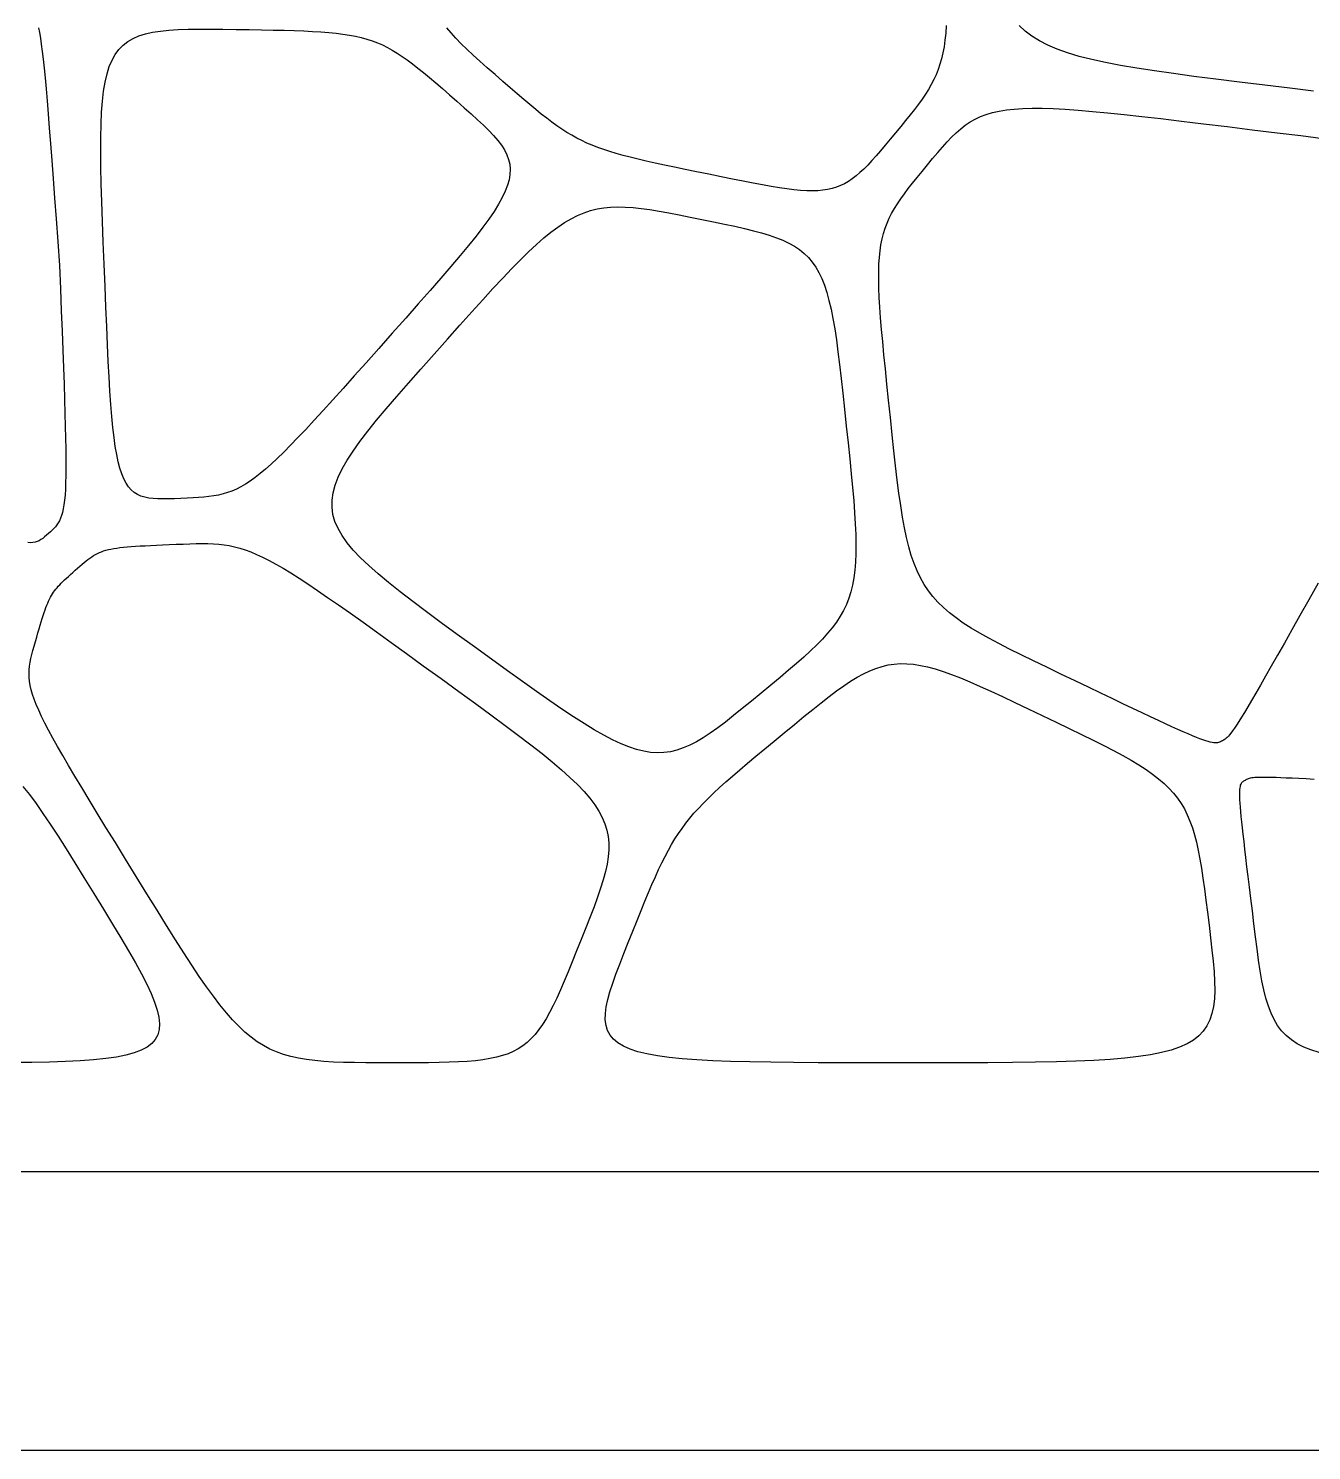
# Model space of a CAD drawing. Header units: millimetres. Extents: x 0 to 2400, y 0 to 1000.
# Drawn here: x 452 to 912, y 0 to 510 of the extents above; entities that cross this region are included whole.
import ezdxf

# ---------------------------------------------------------------- set-up
doc = ezdxf.new("R2010")
doc.units = ezdxf.units.MM

msp = doc.modelspace()

# ---------------------------------------------------------------- linework, layer by layer
at = {"layer": '06'}
for p, q in [((449.664, 238.165), (451.979, 235.294)), ((451.979, 235.294), (454.378, 232.092)), ((454.378, 232.092), (456.878, 228.552)), ((456.878, 228.552), (459.5, 224.668)), ((459.5, 224.668), (462.262, 220.433)), ((462.262, 220.433), (465.183, 215.843)), ((465.183, 215.843), (468.281, 210.892)), ((468.281, 210.892), (471.575, 205.572)), ((471.575, 205.572), (475.084, 199.879)), ((475.084, 199.879), (478.588, 194.185)), ((478.588, 194.185), (481.848, 188.858)), ((481.848, 188.858), (484.852, 183.887)), ((484.852, 183.887), (487.591, 179.257)), ((487.591, 179.257), (490.055, 174.959)), ((490.055, 174.959), (492.231, 170.979)), ((492.231, 170.979), (494.11, 167.304)), ((494.11, 167.304), (495.68, 163.924)), ((495.68, 163.924), (496.932, 160.825)), ((496.932, 160.825), (497.855, 157.995)), ((497.855, 157.995), (498.438, 155.423)), ((498.438, 155.423), (498.67, 153.095)), ((498.67, 153.095), (498.541, 151)), ((498.041, 149.125), (497.158, 147.458)), ((498.541, 151), (498.041, 149.125)), ((492.108, 143.584), (489.589, 142.627)), ((494.202, 144.7), (492.108, 143.584)), ((495.882, 145.987), (494.202, 144.7)), ((497.158, 147.458), (495.882, 145.987)), ((452.869, 139.232), (446.049, 139.157)), ((459.169, 139.357), (452.869, 139.232)), ((464.96, 139.542), (459.169, 139.357)), ((470.251, 139.801), (464.96, 139.542)), ((475.053, 140.146), (470.251, 139.801)), ((479.377, 140.589), (475.053, 140.146)), ((483.235, 141.142), (479.377, 140.589)), ((486.635, 141.817), (483.235, 141.142)), ((489.589, 142.627), (486.635, 141.817))]:
    msp.add_line(p, q, dxfattribs=at)
at = {"layer": '07'}
for p, q in [((455.268, 510.402), (455.604, 508.693)), ((455.604, 508.693), (455.935, 506.726)), ((455.935, 506.726), (456.264, 504.485)), ((456.264, 504.485), (456.593, 501.95)), ((456.593, 501.95), (456.925, 499.102)), ((456.925, 499.102), (457.264, 495.923)), ((457.264, 495.923), (457.611, 492.394)), ((457.611, 492.394), (457.969, 488.496)), ((457.969, 488.496), (458.342, 484.211)), ((458.342, 484.211), (458.731, 479.521)), ((458.731, 479.521), (459.14, 474.406)), ((459.14, 474.406), (459.572, 468.847)), ((459.572, 468.847), (460.028, 462.827)), ((460.028, 462.827), (460.512, 456.327)), ((460.512, 456.327), (461.027, 449.327)), ((461.027, 449.327), (461.575, 441.81)), ((461.575, 441.81), (462.159, 433.757)), ((462.159, 433.757), (462.782, 425.148)), ((462.782, 425.148), (463.115, 416.762)), ((463.115, 416.762), (463.426, 408.915)), ((463.426, 408.915), (463.712, 401.589)), ((463.712, 401.589), (463.974, 394.763)), ((463.974, 394.763), (464.211, 388.419)), ((464.211, 388.419), (464.421, 382.536)), ((464.421, 382.536), (464.604, 377.096)), ((464.604, 377.096), (464.759, 372.08)), ((464.759, 372.08), (464.886, 367.467)), ((464.886, 367.467), (464.984, 363.239)), ((464.984, 363.239), (465.051, 359.376)), ((465.051, 359.376), (465.087, 355.859)), ((465.092, 352.668), (465.064, 349.784)), ((465.087, 355.859), (465.092, 352.668)), ((465.002, 347.188), (464.907, 344.861)), ((465.064, 349.784), (465.002, 347.188)), ((464.776, 342.781), (464.61, 340.932)), ((464.907, 344.861), (464.776, 342.781)), ((464.167, 337.844), (463.889, 336.567)), ((464.407, 339.293), (464.167, 337.844)), ((464.61, 340.932), (464.407, 339.293)), ((461.898, 332.075), (461.375, 331.42)), ((462.379, 332.786), (461.898, 332.075)), ((462.818, 333.571), (462.379, 332.786)), ((463.215, 334.45), (462.818, 333.571)), ((463.572, 335.442), (463.215, 334.45)), ((463.889, 336.567), (463.572, 335.442)), ((456.144, 326.787), (455.476, 326.4)), ((456.799, 327.244), (456.144, 326.787)), ((457.455, 327.764), (456.799, 327.244)), ((458.129, 328.339), (457.455, 327.764)), ((458.835, 328.963), (458.129, 328.339)), ((459.538, 329.591), (458.835, 328.963)), ((460.195, 330.197), (459.538, 329.591)), ((460.807, 330.8), (460.195, 330.197)), ((461.375, 331.42), (460.807, 330.8)), ((452.377, 325.688), (451.421, 325.754)), ((453.246, 325.726), (452.377, 325.688)), ((454.043, 325.863), (453.246, 325.726)), ((454.781, 326.089), (454.043, 325.863)), ((455.476, 326.4), (454.781, 326.089))]:
    msp.add_line(p, q, dxfattribs=at)
at = {"layer": '13'}
for p, q in [((475.02, 321.07), (475.695, 321.462)), ((475.695, 321.462), (476.386, 321.822)), ((476.386, 321.822), (477.1, 322.151)), ((477.1, 322.151), (477.843, 322.451)), ((477.843, 322.451), (478.624, 322.725)), ((478.624, 322.725), (479.449, 322.974)), ((479.449, 322.974), (480.326, 323.2)), ((480.326, 323.2), (481.263, 323.404)), ((481.263, 323.404), (482.266, 323.59)), ((482.266, 323.59), (483.342, 323.758)), ((483.342, 323.758), (484.5, 323.91)), ((484.5, 323.91), (485.746, 324.049)), ((485.746, 324.049), (487.088, 324.176)), ((487.088, 324.176), (488.533, 324.294)), ((488.533, 324.294), (490.088, 324.403)), ((490.088, 324.403), (491.76, 324.506)), ((491.76, 324.506), (493.558, 324.605)), ((493.558, 324.605), (495.488, 324.701)), ((495.488, 324.701), (497.557, 324.797)), ((497.557, 324.797), (499.773, 324.895)), ((499.773, 324.895), (502.143, 324.995)), ((502.143, 324.995), (504.674, 325.101)), ((504.674, 325.101), (507.208, 325.205)), ((507.208, 325.205), (509.592, 325.293)), ((509.592, 325.293), (511.845, 325.353)), ((511.845, 325.353), (513.987, 325.378)), ((513.987, 325.378), (516.037, 325.357)), ((516.037, 325.357), (518.014, 325.28)), ((518.014, 325.28), (519.937, 325.138)), ((519.937, 325.138), (521.826, 324.921)), ((521.826, 324.921), (523.698, 324.619)), ((523.698, 324.619), (525.574, 324.224)), ((525.574, 324.224), (527.473, 323.724)), ((527.473, 323.724), (529.414, 323.11)), ((529.414, 323.11), (531.415, 322.373)), ((531.415, 322.373), (533.497, 321.502)), ((533.497, 321.502), (535.677, 320.489)), ((468.429, 315.77), (469.295, 316.539)), ((469.295, 316.539), (470.11, 317.258)), ((470.11, 317.258), (470.882, 317.93)), ((470.882, 317.93), (471.618, 318.556)), ((471.618, 318.556), (472.326, 319.139)), ((472.326, 319.139), (473.013, 319.68)), ((473.013, 319.68), (473.686, 320.18)), ((473.686, 320.18), (474.353, 320.643)), ((474.353, 320.643), (475.02, 321.07)), ((535.677, 320.489), (537.976, 319.324)), ((537.976, 319.324), (540.412, 317.996)), ((540.412, 317.996), (543.005, 316.496)), ((543.005, 316.496), (545.774, 314.815)), ((463.425, 311.173), (464.005, 311.743)), ((464.005, 311.743), (464.624, 312.333)), ((464.624, 312.333), (465.287, 312.949)), ((465.287, 312.949), (465.996, 313.596)), ((465.996, 313.596), (466.754, 314.278)), ((466.754, 314.278), (467.564, 315.001)), ((467.564, 315.001), (468.429, 315.77)), ((545.774, 314.815), (548.737, 312.942)), ((548.737, 312.942), (551.914, 310.868)), ((459.22, 305.454), (459.554, 306.105)), ((459.554, 306.105), (459.899, 306.724)), ((459.899, 306.724), (460.259, 307.317)), ((460.259, 307.317), (460.636, 307.89)), ((460.636, 307.89), (461.034, 308.446)), ((461.034, 308.446), (461.454, 308.992)), ((461.454, 308.992), (461.901, 309.533)), ((461.901, 309.533), (462.376, 310.073)), ((462.376, 310.073), (462.883, 310.618)), ((462.883, 310.618), (463.425, 311.173)), ((551.914, 310.868), (555.325, 308.583)), ((555.325, 308.583), (558.987, 306.078)), ((457.303, 300.606), (457.627, 301.552)), ((457.627, 301.552), (457.945, 302.437)), ((457.945, 302.437), (458.261, 303.264)), ((458.261, 303.264), (458.577, 304.039)), ((458.577, 304.039), (458.896, 304.767)), ((458.896, 304.767), (459.22, 305.454)), ((558.987, 306.078), (562.921, 303.343)), ((562.921, 303.343), (567.145, 300.368)), ((455.498, 294.762), (455.893, 296.096)), ((455.893, 296.096), (456.268, 297.343)), ((456.268, 297.343), (456.626, 298.507)), ((456.626, 298.507), (456.97, 299.592)), ((456.97, 299.592), (457.303, 300.606)), ((567.145, 300.368), (571.679, 297.144)), ((571.679, 297.144), (576.542, 293.66)), ((454.164, 290.18), (454.636, 291.809)), ((454.636, 291.809), (455.08, 293.334)), ((455.08, 293.334), (455.498, 294.762)), ((576.542, 293.66), (581.752, 289.907)), ((452.876, 285.544), (453.262, 287.009)), ((453.262, 287.009), (453.693, 288.549)), ((453.693, 288.549), (454.164, 290.18)), ((581.752, 289.907), (587.329, 285.876)), ((587.329, 285.876), (593.293, 281.556)), ((451.938, 280.092), (452.067, 281.428)), ((452.067, 281.428), (452.271, 282.771)), ((452.271, 282.771), (452.543, 284.137)), ((452.543, 284.137), (452.876, 285.544)), ((593.293, 281.556), (599.662, 276.938)), ((451.892, 278.745), (451.938, 280.092)), ((451.935, 277.372), (451.892, 278.745)), ((452.075, 275.954), (451.935, 277.372)), ((452.319, 274.476), (452.075, 275.954)), ((599.662, 276.938), (606.029, 272.319)), ((452.675, 272.919), (452.319, 274.476)), ((453.149, 271.267), (452.675, 272.919)), ((453.75, 269.504), (453.149, 271.267)), ((606.029, 272.319), (611.982, 267.989)), ((454.484, 267.611), (453.75, 269.504)), ((455.358, 265.572), (454.484, 267.611)), ((456.381, 263.371), (455.358, 265.572)), ((611.982, 267.989), (617.531, 263.928)), ((457.558, 260.99), (456.381, 263.371)), ((458.899, 258.412), (457.558, 260.99)), ((617.531, 263.928), (622.686, 260.119)), ((460.408, 255.62), (458.899, 258.412)), ((462.095, 252.597), (460.408, 255.62)), ((622.686, 260.119), (627.457, 256.543)), ((627.457, 256.543), (631.854, 253.179)), ((463.966, 249.327), (462.095, 252.597)), ((631.854, 253.179), (635.888, 250.011)), ((635.888, 250.011), (639.568, 247.018)), ((466.029, 245.792), (463.966, 249.327)), ((468.29, 241.975), (466.029, 245.792)), ((639.568, 247.018), (642.905, 244.182)), ((470.758, 237.86), (468.29, 241.975)), ((642.905, 244.182), (645.909, 241.485)), ((645.909, 241.485), (648.589, 238.907)), ((473.439, 233.429), (470.758, 237.86)), ((648.589, 238.907), (650.957, 236.429)), ((650.957, 236.429), (653.022, 234.033)), ((476.341, 228.666), (473.439, 233.429)), ((653.022, 234.033), (654.794, 231.699)), ((654.794, 231.699), (656.283, 229.41)), ((479.47, 223.553), (476.341, 228.666)), ((656.283, 229.41), (657.5, 227.145)), ((657.5, 227.145), (658.455, 224.887)), ((658.455, 224.887), (659.158, 222.616)), ((482.835, 218.073), (479.47, 223.553)), ((659.158, 222.616), (659.618, 220.314)), ((659.618, 220.314), (659.847, 217.962)), ((486.442, 212.211), (482.835, 218.073)), ((659.854, 215.54), (659.649, 213.03)), ((659.847, 217.962), (659.854, 215.54)), ((490.3, 205.948), (486.442, 212.211)), ((659.242, 210.414), (658.644, 207.672)), ((659.649, 213.03), (659.242, 210.414)), ((494.159, 199.685), (490.3, 205.948)), ((657.865, 204.785), (656.915, 201.735)), ((658.644, 207.672), (657.865, 204.785)), ((497.779, 193.826), (494.159, 199.685)), ((656.915, 201.735), (655.803, 198.503)), ((654.541, 195.07), (653.138, 191.416)), ((655.803, 198.503), (654.541, 195.07)), ((501.179, 188.358), (497.779, 193.826)), ((653.138, 191.416), (651.604, 187.524)), ((504.378, 183.267), (501.179, 188.358)), ((651.604, 187.524), (649.95, 183.375)), ((507.393, 178.539), (504.378, 183.267)), ((648.292, 179.227), (646.73, 175.347)), ((649.95, 183.375), (648.292, 179.227)), ((510.243, 174.161), (507.393, 178.539)), ((512.947, 170.12), (510.243, 174.161)), ((646.73, 175.347), (645.252, 171.725)), ((515.523, 166.402), (512.947, 170.12)), ((645.252, 171.725), (643.842, 168.353)), ((517.99, 162.994), (515.523, 166.402)), ((642.489, 165.222), (641.177, 162.322)), ((643.842, 168.353), (642.489, 165.222)), ((520.365, 159.882), (517.99, 162.994)), ((522.668, 157.052), (520.365, 159.882)), ((639.893, 159.646), (638.624, 157.183)), ((641.177, 162.322), (639.893, 159.646)), ((524.916, 154.492), (522.668, 157.052)), ((527.129, 152.188), (524.916, 154.492)), ((637.355, 154.926), (636.073, 152.865)), ((638.624, 157.183), (637.355, 154.926)), ((529.324, 150.125), (527.129, 152.188)), ((531.521, 148.292), (529.324, 150.125)), ((533.737, 146.674), (531.521, 148.292)), ((633.416, 149.295), (632.013, 147.769)), ((634.765, 150.991), (633.416, 149.295)), ((636.073, 152.865), (634.765, 150.991)), ((535.991, 145.259), (533.737, 146.674)), ((538.302, 144.031), (535.991, 145.259)), ((540.688, 142.979), (538.302, 144.031)), ((543.167, 142.088), (540.688, 142.979)), ((625.586, 143.179), (623.706, 142.367)), ((627.342, 144.117), (625.586, 143.179)), ((628.99, 145.189), (627.342, 144.117)), ((630.542, 146.403), (628.99, 145.189)), ((632.013, 147.769), (630.542, 146.403)), ((545.757, 141.345), (543.167, 142.088)), ((548.478, 140.737), (545.757, 141.345)), ((551.348, 140.25), (548.478, 140.737)), ((554.385, 139.871), (551.348, 140.25)), ((557.607, 139.586), (554.385, 139.871)), ((561.033, 139.382), (557.607, 139.586)), ((564.682, 139.245), (561.033, 139.382)), ((568.572, 139.162), (564.682, 139.245)), ((572.721, 139.119), (568.572, 139.162)), ((577.148, 139.104), (572.721, 139.119)), ((581.87, 139.101), (577.148, 139.104)), ((586.593, 139.103), (581.87, 139.101)), ((591.014, 139.113), (586.593, 139.103)), ((595.148, 139.142), (591.014, 139.113)), ((599.008, 139.197), (595.148, 139.142)), ((602.609, 139.287), (599.008, 139.197)), ((605.964, 139.423), (602.609, 139.287)), ((609.086, 139.611), (605.964, 139.423)), ((611.989, 139.862), (609.086, 139.611)), ((614.688, 140.185), (611.989, 139.862)), ((617.195, 140.588), (614.688, 140.185)), ((619.525, 141.08), (617.195, 140.588)), ((621.691, 141.67), (619.525, 141.08)), ((623.706, 142.367), (621.691, 141.67))]:
    msp.add_line(p, q, dxfattribs=at)
at = {"layer": '14'}
for p, q in [((485.612, 504.136), (487.306, 505.448)), ((487.306, 505.448), (489.201, 506.553)), ((489.201, 506.553), (491.309, 507.466)), ((491.309, 507.466), (493.637, 508.204)), ((493.637, 508.204), (496.196, 508.786)), ((496.196, 508.786), (498.995, 509.227)), ((498.995, 509.227), (502.045, 509.545)), ((502.045, 509.545), (505.353, 509.756)), ((505.353, 509.756), (508.93, 509.878)), ((508.93, 509.878), (512.785, 509.927)), ((512.785, 509.927), (516.928, 509.921)), ((516.928, 509.921), (521.368, 509.876)), ((521.368, 509.876), (526.115, 509.81)), ((526.115, 509.81), (530.864, 509.74)), ((530.864, 509.74), (535.312, 509.67)), ((535.312, 509.67), (539.475, 509.593)), ((539.475, 509.593), (543.37, 509.506)), ((543.37, 509.506), (547.012, 509.403)), ((547.012, 509.403), (550.418, 509.278)), ((550.418, 509.278), (553.603, 509.127)), ((553.603, 509.127), (556.583, 508.944)), ((556.583, 508.944), (559.375, 508.724)), ((559.375, 508.724), (561.994, 508.462)), ((561.994, 508.462), (564.456, 508.153)), ((564.456, 508.153), (566.777, 507.792)), ((566.777, 507.792), (568.973, 507.372)), ((568.973, 507.372), (571.06, 506.89)), ((571.06, 506.89), (573.054, 506.341)), ((573.054, 506.341), (574.971, 505.717)), ((574.971, 505.717), (576.828, 505.016)), ((481.648, 498.779), (482.793, 500.818)), ((482.793, 500.818), (484.111, 502.598)), ((484.111, 502.598), (485.612, 504.136)), ((576.828, 505.016), (578.639, 504.231)), ((578.639, 504.231), (580.42, 503.357)), ((580.42, 503.357), (582.189, 502.39)), ((582.189, 502.39), (583.96, 501.323)), ((583.96, 501.323), (585.75, 500.152)), ((585.75, 500.152), (587.574, 498.871)), ((479.842, 493.855), (480.668, 496.463)), ((480.668, 496.463), (481.648, 498.779)), ((587.574, 498.871), (589.449, 497.476)), ((589.449, 497.476), (591.391, 495.961)), ((591.391, 495.961), (593.415, 494.321)), ((478.615, 487.691), (479.16, 490.937)), ((479.16, 490.937), (479.842, 493.855)), ((593.415, 494.321), (595.537, 492.551)), ((595.537, 492.551), (597.774, 490.646)), ((597.774, 490.646), (600.141, 488.599)), ((478.195, 484.102), (478.615, 487.691)), ((600.141, 488.599), (602.655, 486.407)), ((602.655, 486.407), (605.331, 484.065)), ((477.694, 475.823), (477.891, 480.151)), ((477.891, 480.151), (478.195, 484.102)), ((605.331, 484.065), (608.003, 481.72)), ((608.003, 481.72), (610.492, 479.514)), ((477.595, 471.1), (477.694, 475.823)), ((610.492, 479.514), (612.794, 477.431)), ((612.794, 477.431), (614.904, 475.454)), ((614.904, 475.454), (616.817, 473.566)), ((477.583, 465.965), (477.595, 471.1)), ((616.817, 473.566), (618.528, 471.751)), ((618.528, 471.751), (620.033, 469.99)), ((620.033, 469.99), (621.327, 468.269)), ((477.65, 460.401), (477.583, 465.965)), ((621.327, 468.269), (622.406, 466.57)), ((622.406, 466.57), (623.264, 464.876)), ((623.264, 464.876), (623.897, 463.17)), ((477.785, 454.391), (477.65, 460.401)), ((623.897, 463.17), (624.301, 461.436)), ((624.301, 461.436), (624.471, 459.657)), ((624.471, 459.657), (624.402, 457.816)), ((477.98, 447.918), (477.785, 454.391)), ((624.089, 455.897), (623.528, 453.882)), ((624.402, 457.816), (624.089, 455.897)), ((621.642, 449.499), (620.308, 447.098)), ((622.714, 451.755), (621.642, 449.499)), ((623.528, 453.882), (622.714, 451.755)), ((478.224, 440.966), (477.98, 447.918)), ((618.707, 444.534), (616.835, 441.791)), ((620.308, 447.098), (618.707, 444.534)), ((478.509, 433.517), (478.224, 440.966)), ((614.686, 438.851), (612.256, 435.7)), ((616.835, 441.791), (614.686, 438.851)), ((612.256, 435.7), (609.541, 432.318)), ((478.824, 425.554), (478.509, 433.517)), ((606.536, 428.691), (603.235, 424.8)), ((609.541, 432.318), (606.536, 428.691)), ((479.141, 417.592), (478.824, 425.554)), ((603.235, 424.8), (599.635, 420.63)), ((599.635, 420.63), (595.731, 416.163)), ((479.443, 410.143), (479.141, 417.592)), ((595.731, 416.163), (591.518, 411.382)), ((479.735, 403.191), (479.443, 410.143)), ((591.518, 411.382), (586.99, 406.272)), ((480.022, 396.718), (479.735, 403.191)), ((586.99, 406.272), (582.145, 400.814)), ((582.145, 400.814), (577.298, 395.358)), ((480.311, 390.709), (480.022, 396.718)), ((577.298, 395.358), (572.759, 390.253)), ((480.606, 385.146), (480.311, 390.709)), ((572.759, 390.253), (568.512, 385.488)), ((480.913, 380.012), (480.606, 385.146)), ((568.512, 385.488), (564.542, 381.051)), ((481.238, 375.29), (480.913, 380.012)), ((564.542, 381.051), (560.835, 376.929)), ((481.586, 370.964), (481.238, 375.29)), ((557.373, 373.112), (554.143, 369.587)), ((560.835, 376.929), (557.373, 373.112)), ((481.962, 367.016), (481.586, 370.964)), ((554.143, 369.587), (551.129, 366.341)), ((482.373, 363.43), (481.962, 367.016)), ((482.824, 360.188), (482.373, 363.43)), ((548.316, 363.365), (545.689, 360.644)), ((551.129, 366.341), (548.316, 363.365)), ((483.32, 357.274), (482.824, 360.188)), ((483.867, 354.67), (483.32, 357.274)), ((543.231, 358.167), (540.929, 355.923)), ((545.689, 360.644), (543.231, 358.167)), ((484.47, 352.361), (483.867, 354.67)), ((485.136, 350.328), (484.47, 352.361)), ((536.728, 352.084), (534.798, 350.466)), ((538.766, 353.899), (536.728, 352.084)), ((540.929, 355.923), (538.766, 353.899)), ((485.868, 348.555), (485.136, 350.328)), ((486.674, 347.026), (485.868, 348.555)), ((487.558, 345.722), (486.674, 347.026)), ((531.206, 347.771), (529.513, 346.67)), ((532.963, 349.032), (531.206, 347.771)), ((534.798, 350.466), (532.963, 349.032)), ((488.527, 344.628), (487.558, 345.722)), ((489.585, 343.726), (488.527, 344.628)), ((490.738, 343), (489.585, 343.726)), ((491.991, 342.432), (490.738, 343)), ((493.351, 342.006), (491.991, 342.432)), ((494.823, 341.704), (493.351, 342.006)), ((512.701, 341.884), (510.696, 341.764)), ((514.601, 342.033), (512.701, 341.884)), ((516.412, 342.223), (514.601, 342.033)), ((518.149, 342.467), (516.412, 342.223)), ((519.827, 342.776), (518.149, 342.467)), ((521.461, 343.162), (519.827, 342.776)), ((523.067, 343.638), (521.461, 343.162)), ((524.66, 344.214), (523.067, 343.638)), ((526.255, 344.904), (524.66, 344.214)), ((527.867, 345.719), (526.255, 344.904)), ((529.513, 346.67), (527.867, 345.719)), ((496.412, 341.511), (494.823, 341.704)), ((498.124, 341.408), (496.412, 341.511)), ((499.964, 341.379), (498.124, 341.408)), ((501.939, 341.407), (499.964, 341.379)), ((504.052, 341.475), (501.939, 341.407)), ((506.311, 341.566), (504.052, 341.475)), ((508.571, 341.662), (506.311, 341.566)), ((510.696, 341.764), (508.571, 341.662))]:
    msp.add_line(p, q, dxfattribs=at)
at = {"layer": '17'}
for p, q in [((648.643, 443.07), (650.958, 444.035)), ((650.958, 444.035), (653.283, 444.807)), ((653.283, 444.807), (655.638, 445.395)), ((655.638, 445.395), (658.042, 445.809)), ((658.042, 445.809), (660.514, 446.059)), ((660.514, 446.059), (663.073, 446.154)), ((663.073, 446.154), (665.739, 446.104)), ((665.739, 446.104), (668.531, 445.919)), ((668.531, 445.919), (671.469, 445.608)), ((671.469, 445.608), (674.571, 445.182)), ((674.571, 445.182), (677.858, 444.649)), ((677.858, 444.649), (681.348, 444.02)), ((681.348, 444.02), (685.061, 443.305)), ((639.095, 437.077), (641.563, 438.914)), ((641.563, 438.914), (643.965, 440.519)), ((643.965, 440.519), (646.318, 441.901)), ((646.318, 441.901), (648.643, 443.07)), ((685.061, 443.305), (689.016, 442.512)), ((689.016, 442.512), (693.233, 441.653)), ((693.233, 441.653), (697.448, 440.789)), ((697.448, 440.789), (701.393, 439.968)), ((701.393, 439.968), (705.078, 439.175)), ((705.078, 439.175), (708.513, 438.394)), ((633.878, 432.666), (636.539, 434.997)), ((636.539, 434.997), (639.095, 437.077)), ((708.513, 438.394), (711.709, 437.611)), ((711.709, 437.611), (714.676, 436.81)), ((714.676, 436.81), (717.425, 435.978)), ((717.425, 435.978), (719.967, 435.098)), ((719.967, 435.098), (722.31, 434.157)), ((722.31, 434.157), (724.467, 433.138)), ((628.16, 427.208), (631.092, 430.073)), ((631.092, 430.073), (633.878, 432.666)), ((724.467, 433.138), (726.447, 432.027)), ((726.447, 432.027), (728.261, 430.81)), ((728.261, 430.81), (729.92, 429.471)), ((729.92, 429.471), (731.433, 427.996)), ((621.786, 420.626), (625.065, 424.062)), ((625.065, 424.062), (628.16, 427.208)), ((731.433, 427.996), (732.812, 426.368)), ((732.812, 426.368), (734.066, 424.575)), ((734.066, 424.575), (735.206, 422.6)), ((618.305, 416.889), (621.786, 420.626)), ((735.206, 422.6), (736.242, 420.428)), ((736.242, 420.428), (737.186, 418.046)), ((614.601, 412.841), (618.305, 416.889)), ((737.186, 418.046), (738.047, 415.437)), ((738.047, 415.437), (738.836, 412.587)), ((606.45, 403.777), (610.656, 408.474)), ((610.656, 408.474), (614.601, 412.841)), ((738.836, 412.587), (739.563, 409.481)), ((739.563, 409.481), (740.239, 406.103)), ((601.965, 398.74), (606.45, 403.777)), ((740.239, 406.103), (740.873, 402.44)), ((597.179, 393.354), (601.965, 398.74)), ((740.873, 402.44), (741.478, 398.477)), ((741.478, 398.477), (742.062, 394.197)), ((592.398, 387.966), (597.179, 393.354)), ((742.062, 394.197), (742.637, 389.587)), ((587.938, 382.916), (592.398, 387.966)), ((742.637, 389.587), (743.213, 384.631)), ((583.803, 378.183), (587.938, 382.916)), ((743.213, 384.631), (743.8, 379.314)), ((579.995, 373.745), (583.803, 378.183)), ((743.8, 379.314), (744.408, 373.623)), ((576.518, 369.582), (579.995, 373.745)), ((744.408, 373.623), (745.049, 367.54)), ((573.374, 365.671), (576.518, 369.582)), ((745.049, 367.54), (745.687, 361.457)), ((570.566, 361.993), (573.374, 365.671)), ((565.971, 355.248), (568.097, 358.526)), ((568.097, 358.526), (570.566, 361.993)), ((745.687, 361.457), (746.277, 355.76)), ((562.756, 349.178), (564.19, 352.139)), ((564.19, 352.139), (565.971, 355.248)), ((746.277, 355.76), (746.811, 350.43)), ((561.673, 346.343), (562.756, 349.178)), ((746.811, 350.43), (747.285, 345.447)), ((560.572, 340.967), (560.945, 343.613)), ((560.945, 343.613), (561.673, 346.343)), ((747.285, 345.447), (747.691, 340.792)), ((560.56, 338.384), (560.572, 340.967)), ((560.909, 335.843), (560.56, 338.384)), ((747.691, 340.792), (748.024, 336.446)), ((561.625, 333.322), (560.909, 335.843)), ((562.708, 330.801), (561.625, 333.322)), ((748.024, 336.446), (748.277, 332.39)), ((748.277, 332.39), (748.445, 328.604)), ((564.163, 328.258), (562.708, 330.801)), ((565.991, 325.672), (564.163, 328.258)), ((748.445, 328.604), (748.52, 325.069)), ((568.197, 323.023), (565.991, 325.672)), ((570.783, 320.288), (568.197, 323.023)), ((748.498, 321.765), (748.372, 318.674)), ((748.52, 325.069), (748.498, 321.765)), ((573.751, 317.447), (570.783, 320.288)), ((577.105, 314.478), (573.751, 317.447)), ((748.372, 318.674), (748.135, 315.776)), ((580.848, 311.361), (577.105, 314.478)), ((584.983, 308.074), (580.848, 311.361)), ((747.783, 313.052), (747.307, 310.482)), ((748.135, 315.776), (747.783, 313.052)), ((589.512, 304.596), (584.983, 308.074)), ((746.703, 308.048), (745.963, 305.729)), ((747.307, 310.482), (746.703, 308.048)), ((594.438, 300.906), (589.512, 304.596)), ((744.056, 301.362), (742.875, 299.275)), ((745.083, 303.507), (744.056, 301.362)), ((745.963, 305.729), (745.083, 303.507)), ((599.765, 296.983), (594.438, 300.906)), ((605.495, 292.806), (599.765, 296.983)), ((741.535, 297.227), (740.029, 295.198)), ((742.875, 299.275), (741.535, 297.227)), ((611.63, 288.353), (605.495, 292.806)), ((736.496, 291.122), (734.457, 289.036)), ((738.352, 293.17), (736.496, 291.122)), ((740.029, 295.198), (738.352, 293.17)), ((617.769, 283.903), (611.63, 288.353)), ((732.227, 286.891), (729.801, 284.67)), ((734.457, 289.036), (732.227, 286.891)), ((623.52, 279.747), (617.769, 283.903)), ((727.172, 282.353), (724.335, 279.92)), ((729.801, 284.67), (727.172, 282.353)), ((628.903, 275.88), (623.52, 279.747)), ((633.939, 272.3), (628.903, 275.88)), ((721.283, 277.351), (718.009, 274.629)), ((724.335, 279.92), (721.283, 277.351)), ((638.649, 269.003), (633.939, 272.3)), ((714.509, 271.733), (711.006, 268.841)), ((718.009, 274.629), (714.509, 271.733)), ((643.054, 265.986), (638.649, 269.003)), ((647.174, 263.246), (643.054, 265.986)), ((707.716, 266.145), (704.618, 263.648)), ((711.006, 268.841), (707.716, 266.145)), ((651.03, 260.779), (647.174, 263.246)), ((654.642, 258.581), (651.03, 260.779)), ((701.69, 261.355), (698.913, 259.267)), ((704.618, 263.648), (701.69, 261.355)), ((658.032, 256.65), (654.642, 258.581)), ((661.22, 254.982), (658.032, 256.65)), ((693.728, 255.725), (691.278, 254.276)), ((696.266, 257.39), (693.728, 255.725)), ((698.913, 259.267), (696.266, 257.39)), ((664.227, 253.575), (661.22, 254.982)), ((667.074, 252.423), (664.227, 253.575)), ((669.781, 251.525), (667.074, 252.423)), ((672.369, 250.876), (669.781, 251.525)), ((674.859, 250.474), (672.369, 250.876)), ((677.272, 250.315), (674.859, 250.474)), ((679.627, 250.395), (677.272, 250.315)), ((681.947, 250.712), (679.627, 250.395)), ((684.251, 251.262), (681.947, 250.712)), ((686.56, 252.042), (684.251, 251.262)), ((688.896, 253.047), (686.56, 252.042)), ((691.278, 254.276), (688.896, 253.047))]:
    msp.add_line(p, q, dxfattribs=at)
at = {"layer": '18'}
for p, q in [((603.29, 508.554), (601.764, 510.441)), ((780.908, 511.214), (780.704, 508.509)), ((604.996, 506.647), (603.29, 508.554)), ((606.881, 504.7), (604.996, 506.647)), ((780.435, 505.984), (780.098, 503.621)), ((780.704, 508.509), (780.435, 505.984)), ((608.948, 502.69), (606.881, 504.7)), ((611.197, 500.599), (608.948, 502.69)), ((613.631, 498.406), (611.197, 500.599)), ((779.689, 501.401), (779.206, 499.305)), ((780.098, 503.621), (779.689, 501.401)), ((616.249, 496.089), (613.631, 498.406)), ((619.052, 493.63), (616.249, 496.089)), ((778, 495.414), (777.272, 493.582)), ((778.644, 497.316), (778, 495.414)), ((779.206, 499.305), (778.644, 497.316)), ((621.858, 491.172), (619.052, 493.63)), ((624.493, 488.871), (621.858, 491.172)), ((775.545, 490.051), (774.541, 488.316)), ((776.455, 491.8), (775.545, 490.051)), ((777.272, 493.582), (776.455, 491.8)), ((626.971, 486.72), (624.493, 488.871)), ((629.309, 484.71), (626.971, 486.72)), ((631.522, 482.836), (629.309, 484.71)), ((772.232, 484.812), (770.922, 483.007)), ((773.438, 486.575), (772.232, 484.812)), ((774.541, 488.316), (773.438, 486.575)), ((633.625, 481.089), (631.522, 482.836)), ((635.634, 479.463), (633.625, 481.089)), ((769.502, 481.143), (767.97, 479.199)), ((770.922, 483.007), (769.502, 481.143)), ((637.564, 477.95), (635.634, 479.463)), ((639.431, 476.543), (637.564, 477.95)), ((641.25, 475.235), (639.431, 476.543)), ((643.037, 474.019), (641.25, 475.235)), ((764.555, 475.003), (762.666, 472.713)), ((766.322, 477.159), (764.555, 475.003)), ((767.97, 479.199), (766.322, 477.159)), ((644.807, 472.887), (643.037, 474.019)), ((646.575, 471.832), (644.807, 472.887)), ((648.356, 470.848), (646.575, 471.832)), ((650.168, 469.926), (648.356, 470.848)), ((652.024, 469.06), (650.168, 469.926)), ((760.775, 470.425), (758.996, 468.287)), ((762.666, 472.713), (760.775, 470.425)), ((653.94, 468.243), (652.024, 469.06)), ((655.932, 467.466), (653.94, 468.243)), ((658.015, 466.724), (655.932, 467.466)), ((660.205, 466.009), (658.015, 466.724)), ((662.516, 465.313), (660.205, 466.009)), ((664.966, 464.629), (662.516, 465.313)), ((667.567, 463.951), (664.966, 464.629)), ((755.722, 464.448), (754.2, 462.74)), ((757.316, 466.296), (755.722, 464.448)), ((758.996, 468.287), (757.316, 466.296)), ((670.338, 463.271), (667.567, 463.951)), ((673.292, 462.582), (670.338, 463.271)), ((676.446, 461.876), (673.292, 462.582)), ((679.814, 461.146), (676.446, 461.876)), ((683.412, 460.386), (679.814, 461.146)), ((687.256, 459.588), (683.412, 460.386)), ((691.361, 458.744), (687.256, 459.588)), ((751.318, 459.735), (749.931, 458.431)), ((752.736, 461.171), (751.318, 459.735)), ((754.2, 462.74), (752.736, 461.171)), ((695.742, 457.848), (691.361, 458.744)), ((700.123, 456.954), (695.742, 457.848)), ((704.225, 456.122), (700.123, 456.954)), ((708.063, 455.356), (704.225, 456.122)), ((711.649, 454.659), (708.063, 455.356)), ((714.997, 454.033), (711.649, 454.659)), ((744.429, 454.47), (742.997, 453.779)), ((745.824, 455.278), (744.429, 454.47)), ((747.197, 456.205), (745.824, 455.278)), ((748.562, 457.255), (747.197, 456.205)), ((749.931, 458.431), (748.562, 457.255)), ((718.121, 453.482), (714.997, 454.033)), ((721.033, 453.009), (718.121, 453.482)), ((723.748, 452.616), (721.033, 453.009)), ((726.279, 452.306), (723.748, 452.616)), ((728.639, 452.084), (726.279, 452.306)), ((730.843, 451.95), (728.639, 452.084)), ((732.902, 451.91), (730.843, 451.95)), ((734.831, 451.965), (732.902, 451.91)), ((736.644, 452.119), (734.831, 451.965)), ((738.354, 452.374), (736.644, 452.119)), ((739.973, 452.734), (738.354, 452.374)), ((741.517, 453.201), (739.973, 452.734)), ((742.997, 453.779), (741.517, 453.201))]:
    msp.add_line(p, q, dxfattribs=at)
at = {"layer": '20'}
for p, q in [((753.479, 279.731), (755.678, 280.612)), ((755.678, 280.612), (757.859, 281.308)), ((757.859, 281.308), (760.04, 281.822)), ((760.04, 281.822), (762.24, 282.153)), ((762.24, 282.153), (764.479, 282.303)), ((764.479, 282.303), (766.774, 282.274)), ((766.774, 282.274), (769.145, 282.066)), ((769.145, 282.066), (771.609, 281.682)), ((771.609, 281.682), (774.186, 281.121)), ((774.186, 281.121), (776.894, 280.386)), ((744.134, 274.335), (746.59, 275.967)), ((746.59, 275.967), (748.954, 277.409)), ((748.954, 277.409), (751.244, 278.664)), ((751.244, 278.664), (753.479, 279.731)), ((776.894, 280.386), (779.752, 279.477)), ((779.752, 279.477), (782.778, 278.397)), ((782.778, 278.397), (785.991, 277.145)), ((785.991, 277.145), (789.41, 275.724)), ((789.41, 275.724), (793.053, 274.135)), ((736.024, 268.288), (738.869, 270.497)), ((738.869, 270.497), (741.566, 272.512)), ((741.566, 272.512), (744.134, 274.335)), ((793.053, 274.135), (796.939, 272.378)), ((796.939, 272.378), (801.086, 270.456)), ((801.086, 270.456), (805.514, 268.369)), ((729.813, 263.286), (733.011, 265.885)), ((733.011, 265.885), (736.024, 268.288)), ((805.514, 268.369), (810.24, 266.119)), ((810.24, 266.119), (815.284, 263.707)), ((722.786, 257.496), (726.411, 260.49)), ((726.411, 260.49), (729.813, 263.286)), ((815.284, 263.707), (820.327, 261.292)), ((820.327, 261.292), (825.046, 259.022)), ((719.162, 254.5), (722.786, 257.496)), ((825.046, 259.022), (829.453, 256.884)), ((829.453, 256.884), (833.559, 254.86)), ((712.593, 249.044), (715.768, 251.687)), ((715.768, 251.687), (719.162, 254.5)), ((833.559, 254.86), (837.379, 252.937)), ((837.379, 252.937), (840.922, 251.099)), ((840.922, 251.099), (844.202, 249.331)), ((706.856, 244.206), (709.626, 246.556)), ((709.626, 246.556), (712.593, 249.044)), ((844.202, 249.331), (847.23, 247.618)), ((847.23, 247.618), (850.018, 245.944)), ((850.018, 245.944), (852.579, 244.295)), ((699.61, 237.84), (701.859, 239.863)), ((701.859, 239.863), (704.27, 241.98)), ((704.27, 241.98), (706.856, 244.206)), ((852.579, 244.295), (854.925, 242.656)), ((854.925, 242.656), (857.067, 241.011)), ((857.067, 241.011), (859.018, 239.345)), ((695.554, 234.013), (697.512, 235.895)), ((697.512, 235.895), (699.61, 237.84)), ((859.018, 239.345), (860.789, 237.642)), ((860.789, 237.642), (862.394, 235.889)), ((862.394, 235.889), (863.843, 234.07)), ((690.409, 228.597), (692.014, 230.38)), ((692.014, 230.38), (693.726, 232.18)), ((693.726, 232.18), (695.554, 234.013)), ((863.843, 234.07), (865.149, 232.168)), ((865.149, 232.168), (866.324, 230.171)), ((866.324, 230.171), (867.38, 228.062)), ((686.12, 223.206), (687.473, 225.026)), ((687.473, 225.026), (688.899, 226.818)), ((688.899, 226.818), (690.409, 228.597)), ((867.38, 228.062), (868.33, 225.826)), ((868.33, 225.826), (869.184, 223.447)), ((682.381, 217.431), (683.585, 219.424)), ((683.585, 219.424), (684.827, 221.344)), ((684.827, 221.344), (686.12, 223.206)), ((869.184, 223.447), (869.955, 220.912)), ((869.955, 220.912), (870.656, 218.204)), ((680.044, 213.165), (681.205, 215.35)), ((681.205, 215.35), (682.381, 217.431)), ((870.656, 218.204), (871.298, 215.309)), ((871.298, 215.309), (871.894, 212.212)), ((677.727, 208.427), (678.889, 210.863)), ((678.889, 210.863), (680.044, 213.165)), ((871.894, 212.212), (872.455, 208.896)), ((675.34, 203.093), (676.548, 205.842)), ((676.548, 205.842), (677.727, 208.427)), ((872.455, 208.896), (872.993, 205.348)), ((872.993, 205.348), (873.521, 201.552)), ((672.792, 197.044), (674.092, 200.165)), ((674.092, 200.165), (675.34, 203.093)), ((873.521, 201.552), (874.051, 197.493)), ((671.429, 193.713), (672.792, 197.044)), ((874.051, 197.493), (874.594, 193.155)), ((668.471, 186.363), (669.993, 190.158)), ((669.993, 190.158), (671.429, 193.713)), ((874.594, 193.155), (875.163, 188.524)), ((666.853, 182.313), (668.471, 186.363)), ((875.163, 188.524), (875.727, 183.894)), ((875.727, 183.894), (876.23, 179.562)), ((665.24, 178.265), (666.853, 182.313)), ((876.23, 179.562), (876.652, 175.519)), ((662.417, 170.943), (663.755, 174.478)), ((663.755, 174.478), (665.24, 178.265)), ((876.652, 175.519), (876.969, 171.755)), ((661.247, 167.652), (662.417, 170.943)), ((876.969, 171.755), (877.16, 168.26)), ((659.487, 161.766), (660.263, 164.596)), ((660.263, 164.596), (661.247, 167.652)), ((877.203, 165.023), (877.076, 162.035)), ((877.16, 168.26), (877.203, 165.023)), ((658.634, 156.75), (658.937, 159.153)), ((658.937, 159.153), (659.487, 161.766)), ((876.755, 159.286), (876.221, 156.766)), ((877.076, 162.035), (876.755, 159.286)), ((658.598, 154.547), (658.634, 156.75)), ((658.848, 152.535), (658.598, 154.547)), ((875.449, 154.465), (874.418, 152.373)), ((876.221, 156.766), (875.449, 154.465)), ((659.404, 150.706), (658.848, 152.535)), ((660.287, 149.05), (659.404, 150.706)), ((661.515, 147.561), (660.287, 149.05)), ((871.493, 148.777), (869.553, 147.252)), ((873.107, 150.48), (871.493, 148.777)), ((874.418, 152.373), (873.107, 150.48)), ((663.109, 146.228), (661.515, 147.561)), ((665.089, 145.043), (663.109, 146.228)), ((667.474, 143.997), (665.089, 145.043)), ((670.284, 143.082), (667.474, 143.997)), ((673.54, 142.288), (670.284, 143.082)), ((861.562, 143.654), (858.101, 142.746)), ((864.61, 144.701), (861.562, 143.654)), ((867.266, 145.897), (864.61, 144.701)), ((869.553, 147.252), (867.266, 145.897)), ((677.261, 141.608), (673.54, 142.288)), ((681.466, 141.032), (677.261, 141.608)), ((686.177, 140.552), (681.466, 141.032)), ((691.412, 140.159), (686.177, 140.552)), ((697.191, 139.844), (691.412, 140.159)), ((703.535, 139.599), (697.191, 139.844)), ((710.462, 139.415), (703.535, 139.599)), ((717.994, 139.283), (710.462, 139.415)), ((726.15, 139.194), (717.994, 139.283)), ((734.949, 139.141), (726.15, 139.194)), ((744.412, 139.113), (734.949, 139.141)), ((754.558, 139.103), (744.412, 139.113)), ((765.407, 139.101), (754.558, 139.103)), ((776.257, 139.103), (765.407, 139.101)), ((786.406, 139.115), (776.257, 139.103)), ((795.876, 139.146), (786.406, 139.115)), ((804.689, 139.208), (795.876, 139.146)), ((812.867, 139.309), (804.689, 139.208)), ((820.433, 139.46), (812.867, 139.309)), ((827.409, 139.671), (820.433, 139.46)), ((833.816, 139.951), (827.409, 139.671)), ((839.677, 140.311), (833.816, 139.951)), ((845.014, 140.761), (839.677, 140.311)), ((849.848, 141.31), (845.014, 140.761)), ((854.203, 141.968), (849.848, 141.31)), ((858.101, 142.746), (854.203, 141.968))]:
    msp.add_line(p, q, dxfattribs=at)
at = {"layer": '21'}
for p, q in [((795.277, 479.337), (797.49, 479.994)), ((797.49, 479.994), (799.882, 480.532)), ((799.882, 480.532), (802.476, 480.954)), ((802.476, 480.954), (805.295, 481.26)), ((805.295, 481.26), (808.365, 481.454)), ((808.365, 481.454), (811.706, 481.539)), ((811.706, 481.539), (815.344, 481.518)), ((815.344, 481.518), (819.302, 481.391)), ((819.302, 481.391), (823.602, 481.163)), ((823.602, 481.163), (828.27, 480.836)), ((828.27, 480.836), (833.327, 480.412)), ((833.327, 480.412), (838.798, 479.894)), ((838.798, 479.894), (844.706, 479.284)), ((786.074, 474.163), (787.744, 475.458)), ((787.744, 475.458), (789.477, 476.62)), ((789.477, 476.62), (791.294, 477.652)), ((791.294, 477.652), (793.219, 478.557)), ((793.219, 478.557), (795.277, 479.337)), ((844.706, 479.284), (851.074, 478.585)), ((851.074, 478.585), (857.926, 477.8)), ((857.926, 477.8), (865.285, 476.931)), ((865.285, 476.931), (873.176, 475.98)), ((873.176, 475.98), (881.62, 474.951)), ((881.62, 474.951), (890.643, 473.845)), ((779.537, 467.611), (781.196, 469.46)), ((781.196, 469.46), (782.823, 471.167)), ((782.823, 471.167), (784.441, 472.734)), ((784.441, 472.734), (786.074, 474.163)), ((890.643, 473.845), (899.664, 472.738)), ((899.664, 472.738), (908.104, 471.7)), ((908.104, 471.7), (915.982, 470.728)), ((776.027, 463.474), (777.822, 465.616)), ((777.822, 465.616), (779.537, 467.611)), ((772.236, 458.886), (774.13, 461.181)), ((774.13, 461.181), (776.027, 463.474)), ((767.286, 452.735), (768.817, 454.681)), ((768.817, 454.681), (770.466, 456.725)), ((770.466, 456.725), (772.236, 458.886)), ((763.375, 447.302), (764.568, 449.064)), ((764.568, 449.064), (765.87, 450.868)), ((765.87, 450.868), (767.286, 452.735)), ((761.31, 443.837), (762.29, 445.566)), ((762.29, 445.566), (763.375, 447.302)), ((758.972, 438.507), (759.654, 440.325)), ((759.654, 440.325), (760.432, 442.096)), ((760.432, 442.096), (761.31, 443.837)), ((757.481, 432.583), (757.888, 434.654)), ((757.888, 434.654), (758.384, 436.623)), ((758.384, 436.623), (758.972, 438.507)), ((756.922, 428.06), (757.16, 430.392)), ((757.16, 430.392), (757.481, 432.583)), ((756.687, 422.909), (756.765, 425.572)), ((756.765, 425.572), (756.922, 428.06)), ((756.683, 420.051), (756.687, 422.909)), ((756.753, 416.981), (756.683, 420.051)), ((756.893, 413.682), (756.753, 416.981)), ((757.1, 410.134), (756.893, 413.682)), ((757.371, 406.318), (757.1, 410.134)), ((757.705, 402.219), (757.371, 406.318)), ((758.099, 397.815), (757.705, 402.219)), ((758.549, 393.091), (758.099, 397.815)), ((759.053, 388.027), (758.549, 393.091)), ((759.608, 382.604), (759.053, 388.027)), ((760.212, 376.806), (759.608, 382.604)), ((760.863, 370.613), (760.212, 376.806)), ((761.515, 364.421), (760.863, 370.613)), ((762.137, 358.622), (761.515, 364.421)), ((762.74, 353.199), (762.137, 358.622)), ((763.337, 348.133), (762.74, 353.199)), ((763.939, 343.405), (763.337, 348.133)), ((764.56, 338.997), (763.939, 343.405)), ((765.211, 334.891), (764.56, 338.997)), ((765.905, 331.068), (765.211, 334.891)), ((766.655, 327.509), (765.905, 331.068)), ((767.471, 324.195), (766.655, 327.509)), ((768.368, 321.11), (767.471, 324.195)), ((769.357, 318.232), (768.368, 321.11)), ((770.45, 315.545), (769.357, 318.232)), ((771.66, 313.03), (770.45, 315.545)), ((773, 310.667), (771.66, 313.03)), ((774.481, 308.44), (773, 310.667)), ((776.115, 306.328), (774.481, 308.44)), ((777.916, 304.314), (776.115, 306.328)), ((914.373, 311.198), (910.95, 305.134)), ((779.895, 302.378), (777.916, 304.314)), ((782.064, 300.503), (779.895, 302.378)), ((910.95, 305.134), (907.785, 299.534)), ((784.437, 298.67), (782.064, 300.503)), ((787.026, 296.861), (784.437, 298.67)), ((789.841, 295.056), (787.026, 296.861)), ((907.785, 299.534), (904.866, 294.378)), ((792.898, 293.237), (789.841, 295.056)), ((796.206, 291.386), (792.898, 293.237)), ((799.779, 289.484), (796.206, 291.386)), ((904.866, 294.378), (902.183, 289.648)), ((803.629, 287.513), (799.779, 289.484)), ((807.768, 285.454), (803.629, 287.513)), ((902.183, 289.648), (899.724, 285.323)), ((812.209, 283.288), (807.768, 285.454)), ((816.964, 280.998), (812.209, 283.288)), ((822.045, 278.564), (816.964, 280.998)), ((897.478, 281.386), (895.434, 277.817)), ((899.724, 285.323), (897.478, 281.386)), ((827.126, 276.132), (822.045, 278.564)), ((831.881, 273.858), (827.126, 276.132)), ((895.434, 277.817), (893.58, 274.596)), ((836.32, 271.736), (831.881, 273.858)), ((840.455, 269.761), (836.32, 271.736)), ((891.905, 271.706), (890.399, 269.127)), ((893.58, 274.596), (891.905, 271.706)), ((844.298, 267.93), (840.455, 269.761)), ((847.861, 266.236), (844.298, 267.93)), ((851.156, 264.675), (847.861, 266.236)), ((889.049, 266.84), (887.844, 264.825)), ((890.399, 269.127), (889.049, 266.84)), ((854.193, 263.243), (851.156, 264.675)), ((856.986, 261.934), (854.193, 263.243)), ((859.544, 260.744), (856.986, 261.934)), ((861.881, 259.668), (859.544, 260.744)), ((884.991, 260.23), (884.256, 259.117)), ((885.827, 261.539), (884.991, 260.23)), ((886.774, 263.065), (885.827, 261.539)), ((887.844, 264.825), (886.774, 263.065)), ((864.007, 258.7), (861.881, 259.668)), ((865.935, 257.837), (864.007, 258.7)), ((867.675, 257.074), (865.935, 257.837)), ((869.241, 256.404), (867.675, 257.074)), ((870.643, 255.825), (869.241, 256.404)), ((871.893, 255.33), (870.643, 255.825)), ((873.002, 254.916), (871.893, 255.33)), ((880.984, 255.237), (880.649, 255.013)), ((881.33, 255.506), (880.984, 255.237)), ((881.697, 255.838), (881.33, 255.506)), ((882.098, 256.252), (881.697, 255.838)), ((882.543, 256.768), (882.098, 256.252)), ((883.043, 257.405), (882.543, 256.768)), ((883.611, 258.182), (883.043, 257.405)), ((884.256, 259.117), (883.611, 258.182)), ((873.983, 254.577), (873.002, 254.916)), ((874.847, 254.308), (873.983, 254.577)), ((875.606, 254.105), (874.847, 254.308)), ((876.271, 253.963), (875.606, 254.105)), ((876.854, 253.876), (876.271, 253.963)), ((877.366, 253.841), (876.854, 253.876)), ((877.821, 253.853), (877.366, 253.841)), ((878.228, 253.905), (877.821, 253.853)), ((878.599, 253.995), (878.228, 253.905)), ((878.947, 254.116), (878.599, 253.995)), ((879.284, 254.264), (878.947, 254.116)), ((879.62, 254.435), (879.284, 254.264)), ((879.967, 254.623), (879.62, 254.435)), ((880.314, 254.815), (879.967, 254.623)), ((880.649, 255.013), (880.314, 254.815))]:
    msp.add_line(p, q, dxfattribs=at)
at = {"layer": '23'}
for p, q in [((809.169, 509.242), (807.039, 511.279)), ((811.581, 507.379), (809.169, 509.242)), ((814.293, 505.675), (811.581, 507.379)), ((817.327, 504.114), (814.293, 505.675)), ((820.702, 502.68), (817.327, 504.114)), ((824.439, 501.359), (820.702, 502.68)), ((828.557, 500.135), (824.439, 501.359)), ((833.076, 498.991), (828.557, 500.135)), ((838.018, 497.913), (833.076, 498.991)), ((843.4, 496.886), (838.018, 497.913)), ((849.245, 495.893), (843.4, 496.886)), ((855.571, 494.919), (849.245, 495.893)), ((862.4, 493.949), (855.571, 494.919)), ((869.75, 492.967), (862.4, 493.949)), ((877.642, 491.958), (869.75, 492.967)), ((886.096, 490.906), (877.642, 491.958)), ((895.133, 489.795), (886.096, 490.906)), ((904.17, 488.687), (895.133, 489.795)), ((912.627, 487.654), (904.17, 488.687))]:
    msp.add_line(p, q, dxfattribs=at)
at = {"layer": '28'}
for p, q in [((886.986, 239.654), (887.189, 239.874)), ((887.189, 239.874), (887.414, 240.063)), ((887.414, 240.063), (887.659, 240.231)), ((887.659, 240.231), (887.925, 240.388)), ((887.925, 240.388), (888.21, 240.546)), ((888.21, 240.546), (888.498, 240.702)), ((888.498, 240.702), (888.779, 240.847)), ((888.779, 240.847), (889.067, 240.981)), ((889.067, 240.981), (889.374, 241.104)), ((889.374, 241.104), (889.714, 241.214)), ((889.714, 241.214), (890.098, 241.312)), ((890.098, 241.312), (890.541, 241.398)), ((890.541, 241.398), (891.054, 241.47)), ((891.054, 241.47), (891.651, 241.529)), ((891.651, 241.529), (892.344, 241.574)), ((892.344, 241.574), (893.146, 241.605)), ((893.146, 241.605), (894.069, 241.621)), ((894.069, 241.621), (895.128, 241.622)), ((895.128, 241.622), (896.334, 241.608)), ((896.334, 241.608), (897.701, 241.578)), ((897.701, 241.578), (899.241, 241.532)), ((899.241, 241.532), (900.967, 241.469)), ((900.967, 241.469), (902.891, 241.389)), ((902.891, 241.389), (905.027, 241.292)), ((905.027, 241.292), (907.388, 241.178)), ((907.388, 241.178), (909.986, 241.045)), ((909.986, 241.045), (912.834, 240.893)), ((886.21, 235.527), (886.219, 236.37)), ((886.229, 234.56), (886.21, 235.527)), ((886.219, 236.37), (886.255, 237.099)), ((886.255, 237.099), (886.316, 237.724)), ((886.316, 237.724), (886.402, 238.255)), ((886.402, 238.255), (886.513, 238.703)), ((886.513, 238.703), (886.648, 239.079)), ((886.648, 239.079), (886.806, 239.392)), ((886.806, 239.392), (886.986, 239.654)), ((886.275, 233.457), (886.229, 234.56)), ((886.349, 232.21), (886.275, 233.457)), ((886.452, 230.806), (886.349, 232.21)), ((886.584, 229.237), (886.452, 230.806)), ((886.747, 227.49), (886.584, 229.237)), ((886.941, 225.558), (886.747, 227.49)), ((887.166, 223.427), (886.941, 225.558)), ((887.423, 221.089), (887.166, 223.427)), ((887.712, 218.534), (887.423, 221.089)), ((888.035, 215.749), (887.712, 218.534)), ((888.391, 212.726), (888.035, 215.749)), ((888.782, 209.454), (888.391, 212.726)), ((889.208, 205.922), (888.782, 209.454)), ((889.67, 202.12), (889.208, 205.922)), ((890.168, 198.038), (889.67, 202.12)), ((890.703, 193.665), (890.168, 198.038)), ((891.276, 188.991), (890.703, 193.665)), ((891.851, 184.317), (891.276, 188.991)), ((892.408, 179.945), (891.851, 184.317)), ((892.966, 175.863), (892.408, 179.945)), ((893.544, 172.064), (892.966, 175.863)), ((894.161, 168.535), (893.544, 172.064)), ((894.837, 165.268), (894.161, 168.535)), ((895.592, 162.252), (894.837, 165.268)), ((896.444, 159.477), (895.592, 162.252)), ((897.414, 156.933), (896.444, 159.477)), ((898.52, 154.61), (897.414, 156.933)), ((899.783, 152.499), (898.52, 154.61)), ((901.221, 150.588), (899.783, 152.499)), ((902.854, 148.868), (901.221, 150.588)), ((904.701, 147.329), (902.854, 148.868)), ((906.783, 145.961), (904.701, 147.329)), ((909.117, 144.754), (906.783, 145.961)), ((911.724, 143.697), (909.117, 144.754)), ((914.623, 142.781), (911.724, 143.697))]:
    msp.add_line(p, q, dxfattribs=at)
at = {"layer": 'frame'}
for p, q in [((2300, 100), (100, 100)), ((2400, 0), (0, 0))]:
    msp.add_line(p, q, dxfattribs=at)

doc.saveas('drawing.dxf')
